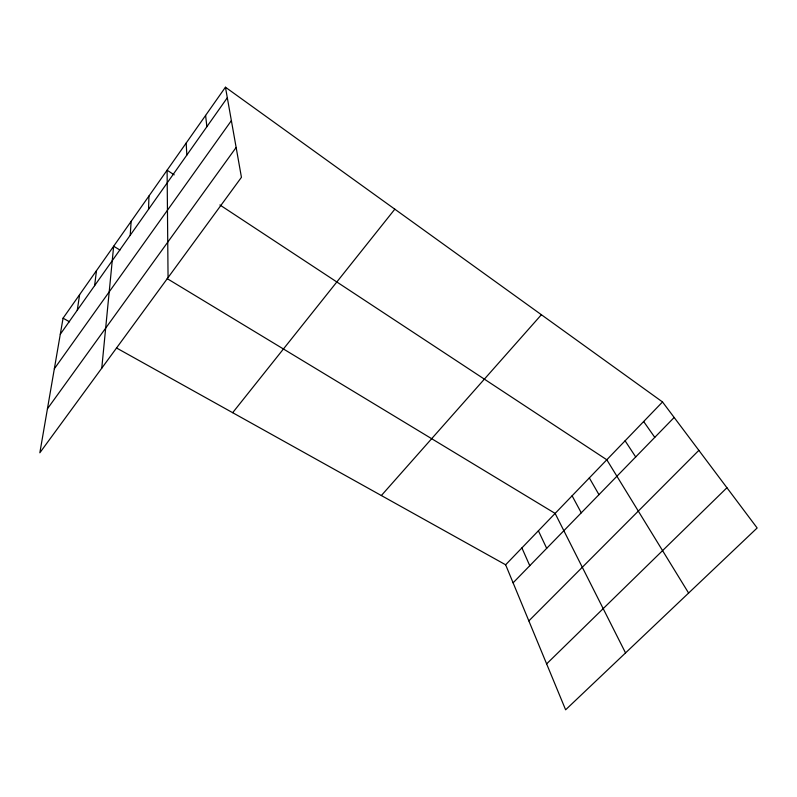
<?xml version="1.0" encoding="UTF-8"?>
<svg xmlns="http://www.w3.org/2000/svg" width="797" height="797" viewBox="0 0 797 797"><rect width="100%" height="100%" fill="white"/><g stroke="black" fill="none" stroke-linecap="round" stroke-linejoin="round"><path stroke-width="1.2" d="M148.541 209.302L148.949 196.012M130.22 235.245L131.136 221.347M101.767 368.184L113.652 246.223L119.929 250.029M94.604 285.675L96.487 270.651M77.289 310.192L79.62 294.631M63.063 318.192L39.85 452.786L241.441 177.313L225.441 87.202L63.063 318.192L69.548 321.799M60.293 334.252L227.314 97.762M54.335 368.772L231.379 120.636M47.441 408.781L236.141 147.445M232.674 412.687L394.824 209.183M381.365 495.535L541.382 314.725M662.516 401.957L757.15 527.983L565.621 709.798L505.637 564.784L662.516 401.957L225.441 87.202M513.099 582.816L674.162 417.469M528.849 620.893L698.859 450.355M546.632 663.871L726.934 487.744M116.452 347.94L505.637 564.784M167.171 278.621L555.13 513.417L625.545 652.922M174.204 174.862L167.101 170.189L168.057 277.595M219.892 204.959L606.806 459.779L688.608 593.048M643.657 421.533L654.775 437.364M625.097 440.801L635.697 456.95M589.332 477.921L598.965 494.668M572.107 495.804L581.272 512.82M538.393 530.792L546.692 548.336M521.905 547.908L529.776 565.701M205.606 115.416L206.871 126.713M186.169 143.071L186.847 155.066"/></g></svg>
